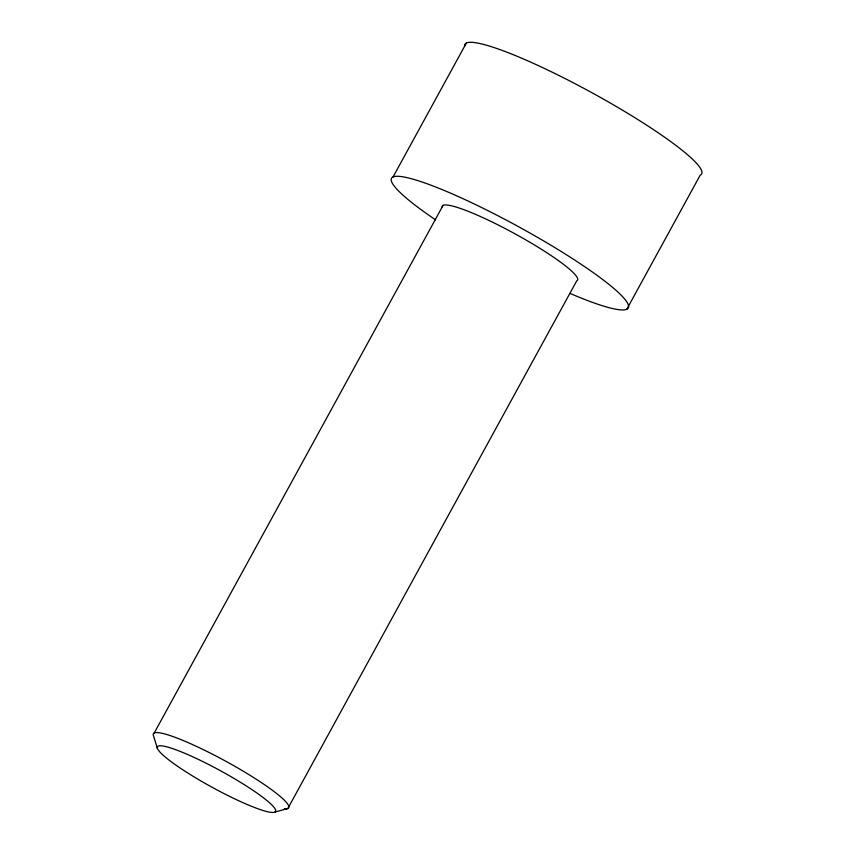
<?xml version="1.0" encoding="UTF-8"?>
<svg xmlns="http://www.w3.org/2000/svg" width="855" height="855" viewBox="0 0 855 855"><rect width="100%" height="100%" fill="white"/><g stroke="black" fill="none" stroke-linecap="round" stroke-linejoin="round"><path stroke-width="1.28" d="M393.011 177.017L466.37 43.017M154.253 732.959L443.104 205.35M626.811 309.221L700.17 175.222A134.951 18.543 28.7 0 0 592.312 92.928A134.951 18.543 28.7 0 0 464.596 46.202M274.84 812.111A67.395 9.266 28.7 0 0 196.19 758.385A67.395 9.266 28.7 0 0 178.364 766.817A67.395 9.266 28.7 0 0 274.84 812.111L287.846 808.499L576.708 280.889A77.11 10.602 28.7 0 0 515.822 234.27A77.11 10.602 28.7 0 0 442.078 206.889M157.416 748.478L153.472 735.685A77.11 10.602 28.7 0 1 230.647 763.932A77.11 10.602 28.7 0 1 284.266 808.862M435.59 219.863A134.951 18.543 28.7 0 1 426.998 183.739A134.951 18.543 28.7 0 1 604.239 280.707A134.951 18.543 28.7 0 1 570.061 293.425"/></g></svg>
